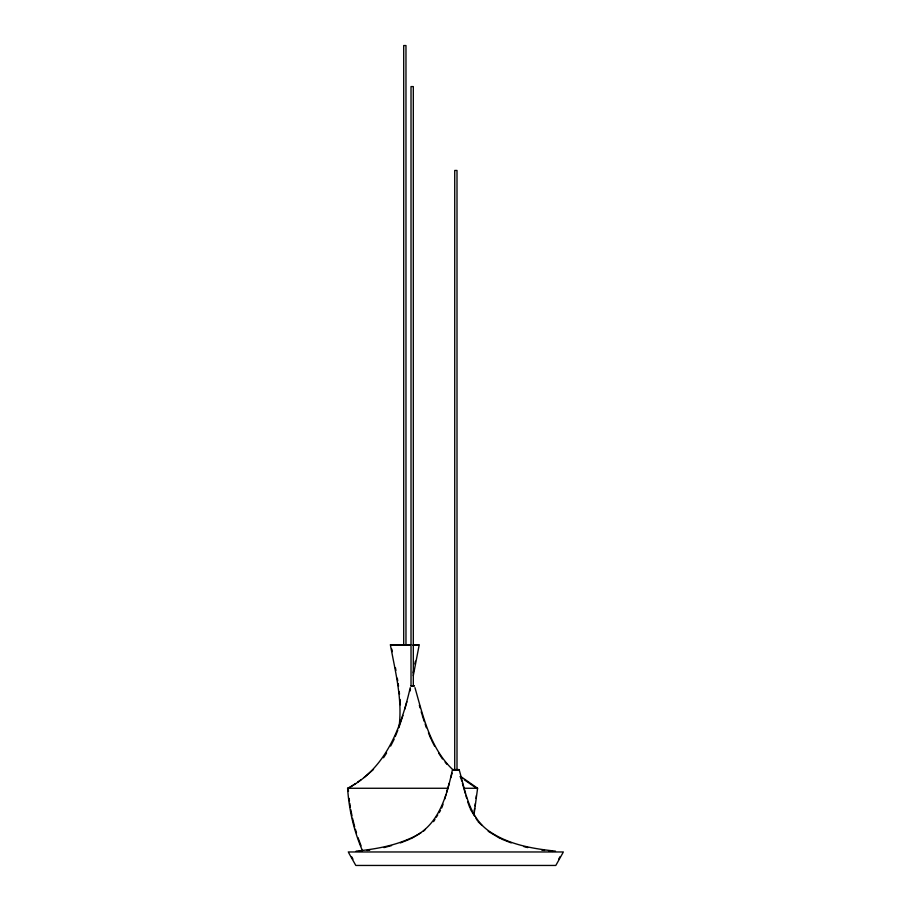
<?xml version="1.0" encoding="UTF-8"?>
<svg xmlns="http://www.w3.org/2000/svg" width="911" height="911" viewBox="0 0 911 911"><rect width="100%" height="100%" fill="white"/><g stroke="black" fill="none" stroke-linecap="round" stroke-linejoin="round"><path stroke-width="1.37" d="M400.282 722.822L400.373 720.282M476.111 798.4L476.362 795.588M460.431 776.286L477.603 788.266L474.016 814.741M475.03 805.928L475.394 803.411M399.075 726.773C402.571 699.136 395.306 671.692 390.352 644.681L410.702 644.681M413.173 672.978L413.651 670.405M413.287 675.666L419.242 644.681L413.332 644.681M414.847 663.948L415.393 661.192M474.175 810.904L474.665 808.433M410.246 687.634C401.25 726.83 385.979 768.986 347.603 788.266C348.993 809.708 353.912 830.957 362.464 850.703M404.746 709.213L405.862 705.262M406.204 704.089L406.864 701.732M409.848 691.221L410.497 688.932M452.334 770.137C446.72 796.328 438.373 826.664 411.066 838.029C393.803 845.977 374.899 849.211 356.121 851.136M444.716 799.106L445.957 794.722M446.595 792.513L449.214 783.278M450.808 777.675L452.107 773.109M398.836 727.764L402.947 715.397M441.676 808.046L443.065 804.219M395.237 736.589L397.8 730.292M390.671 746.041L394.201 739.117M558.671 859.153L560.071 856.659M562.861 852.912L555.812 865.45L355.814 865.45L348.754 852.912M433.579 821.642L434.968 819.399M436.358 817.167L437.747 814.924M439.136 812.68L440.514 810.437M383.52 757.758L386.594 753.033M423.41 831.276L425.448 829.352M373.521 769.431L364.07 777.527M357.647 782.128L360.858 779.827M355.552 783.551L348.218 788.562L348.469 791.374M411.328 838.564L420.996 832.734M400.396 842.914L410.109 839.054M383.918 847.606L391.571 845.579M358.911 851.398L361.633 851.079M367.065 850.418L369.786 850.088M391.07 645.273L410.405 645.273M412.899 645.273L418.513 645.273M410.793 685.71L414.414 685.71M411.237 686.313L413.958 686.313M452.528 769.59L459.087 769.59M452.949 770.194L458.677 770.194M347.603 788.266L448.394 788.266M463.847 788.266L477.603 788.266M348.218 851.967L563.397 851.967M555.494 851.136C532.24 848.676 508.099 844.554 488.569 830.798C468.937 816.757 465.475 791.625 459.281 770.137M541.829 850.088L544.55 850.418M548.627 850.908L552.704 851.398M523.871 846.592L527.708 847.606M501.505 839.054L511.23 842.914M488.205 831.276L500.287 838.564M476.977 788.562L464.348 779.827M460.066 776.753L462.207 778.29M453.131 769.966C430.231 748.569 423.216 716.604 414.96 687.634M478.036 821.642L482.101 825.503M445.126 762.154L446.925 764.295M438.612 753.033L442.45 758.943M470.406 809.321L474.563 816.04M475.952 818.283L477.341 820.526M351.544 856.659L352.944 859.153M431.586 740.267L434.536 746.041M428.432 732.808L430.994 739.117M358.012 837.642L361.075 845.841M467.639 801.669L469.939 808.046M422.248 715.397L424.31 721.58M425.13 724.051L426.371 727.764M355.381 829.261L356.508 832.848M421.189 711.798L421.895 714.201M460.807 777.675L461.763 781.034M462.401 783.278L463.756 788.015M464.086 789.199L465.339 793.618M465.965 795.815L466.591 798.013M419.333 705.262L420.085 707.893M352.511 818.329L354.686 826.846M350.781 809.674L352.01 815.857M391.81 649.099L392.311 651.65M395.454 667.82L395.932 670.405M397.31 678.217L397.72 680.87M398.141 683.523L398.551 686.177M349.095 798.4L349.448 800.906M349.813 803.411L350.359 807.18M399.212 691.517L399.508 694.182M400.111 699.534L400.373 704.795M457.003 769.59L457.003 170.459L454.726 170.459L454.726 769.59M413.309 685.71L413.309 86.591L411.02 86.591L411.02 685.71M405.976 644.681L405.976 45.55L403.698 45.55L403.698 644.681"/></g></svg>
